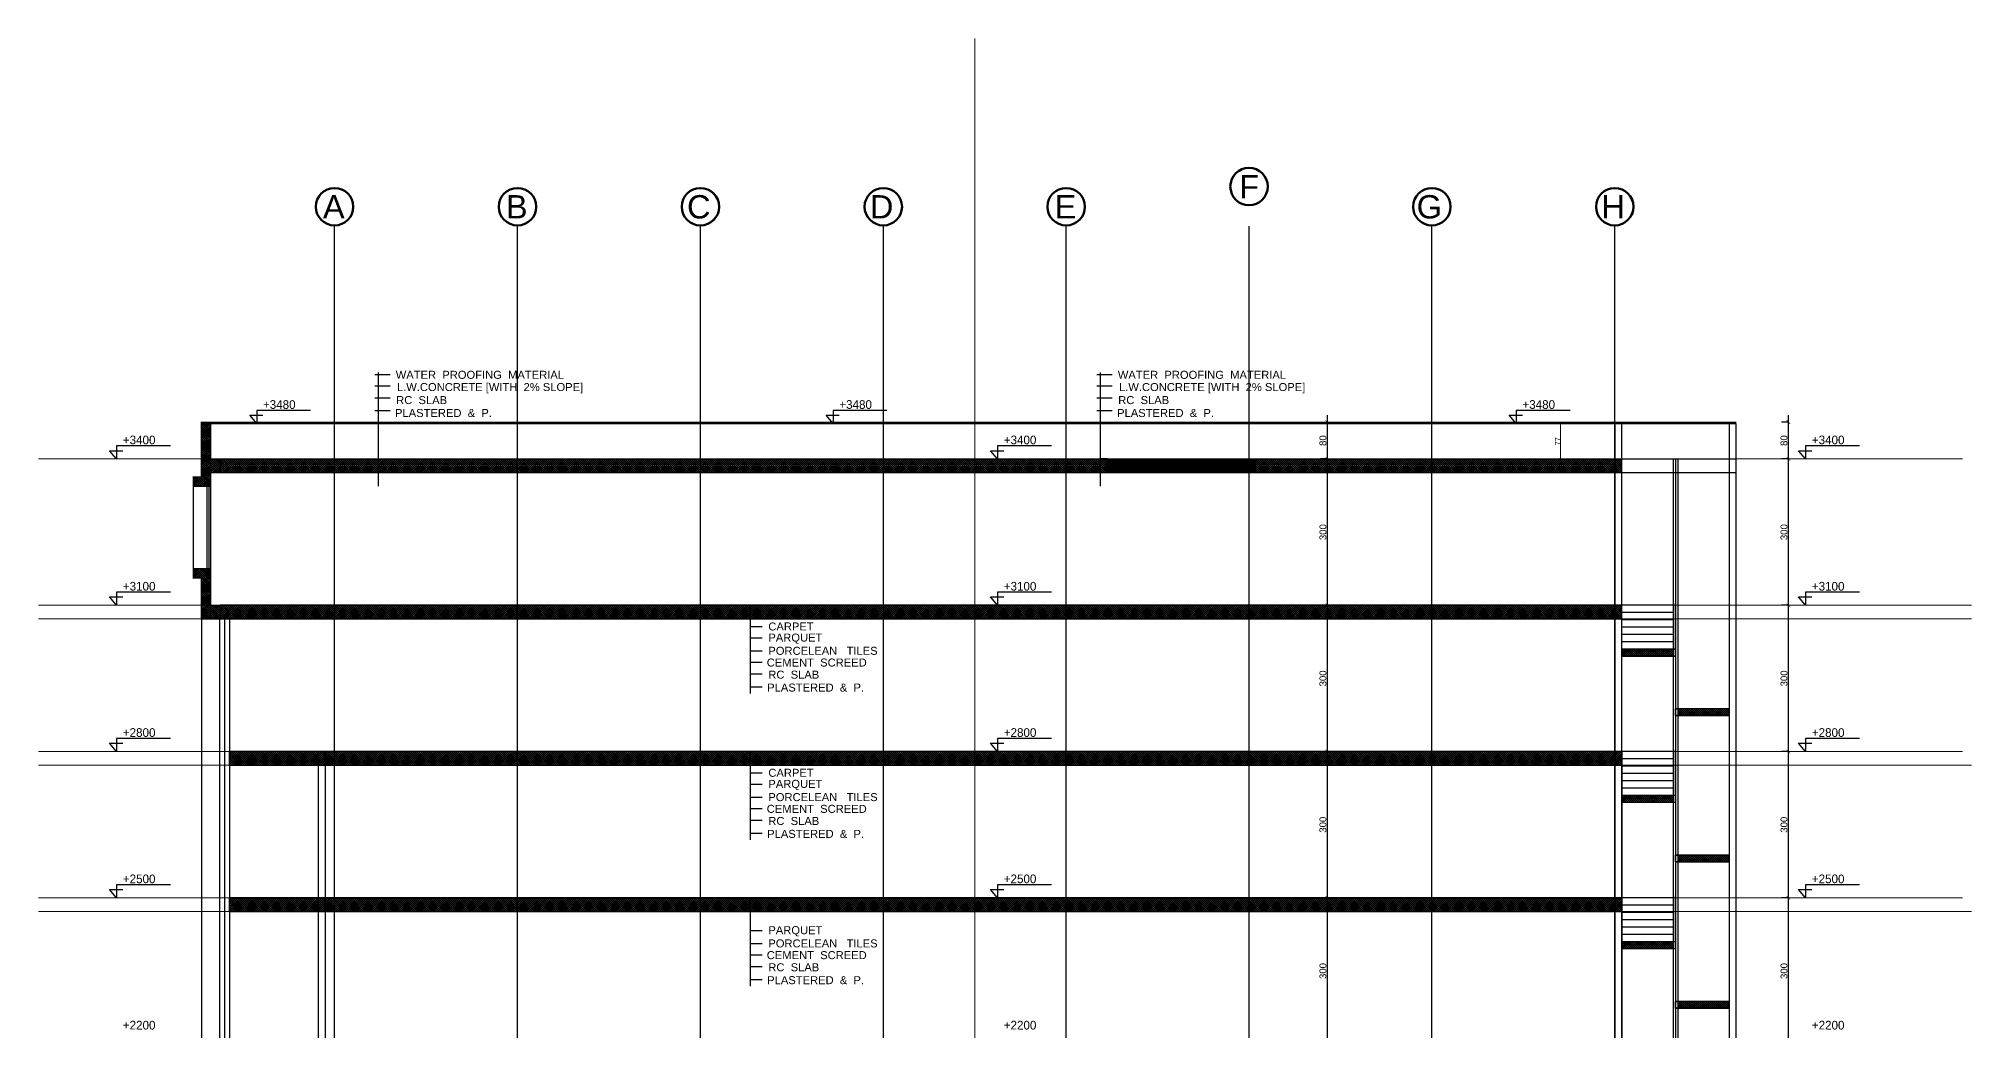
# Model space of a CAD drawing. Extents: x 250879 to 348495, y -51522 to -9360.
# Drawn here: x 280450 to 284678, y -27347 to -25178 of the extents above; entities that cross this region are included whole.
import ezdxf

# ---------------------------------------------------------------- set-up
doc = ezdxf.new("R2010")
doc.units = 0
doc.layers.get('0').update_dxf_attribs({"linetype": 'CONTINUOUS'})
doc.layers.get('DEFPOINTS').update_dxf_attribs({"color": 9, "linetype": 'CONTINUOUS'})
for name, color, linetype in [('AXIS', 1, 'CONTINUOUS'), ('CURTAIN', 150, 'CONTINUOUS'), ('DIM', 3, 'CONTINUOUS'), ('DOOR', 4, 'CONTINUOUS'), ('TEXT', 3, 'CONTINUOUS'), ('WALL', 7, 'CONTINUOUS')]:
    doc.layers.add(name, color=color, linetype=linetype)
for name, color, linetype, lineweight in [('dimention', 151, 'CONTINUOUS', 13), ('midium elevation', 4, 'CONTINUOUS', 60), ('VIS', 8, 'CONTINUOUS', 18)]:
    doc.layers.add(name, color=color, linetype=linetype, lineweight=lineweight)
doc.styles.get("Standard").update_dxf_attribs({"font": 'sanss___.ttf', "height": 15})
doc.styles.add('yon', font='ARIALN.TTF')
doc.dimstyles.new('CM', dxfattribs={"dimscale": 0, "dimtxt": 12, "dimasz": 0.4, "dimexe": 50, "dimexo": 1000, "dimgap": 0.03, "dimtad": 1, "dimdec": 0, "dimzin": 0, "dimdsep": 46, "dimtxsty": 'yon', "dimblk": 'Ar thick3', "dimcen": 3, "dimdle": 8, "dimse1": 1, "dimse2": 1, "dimclrd": 8, "dimclre": 8, "dimclrt": 30, "dimadec": 0, "dimazin": 0, "dimtfac": 1, "dimtdec": 0, "dimtix": 1, "dimtmove": 1, "dimatfit": 3, "dimfxl": 50, "dimtolj": 1, "dimtzin": 0, "dimlwd": 9, "dimarcsym": 0})
doc.dimstyles.new('STANDARD$0', dxfattribs={"dimscale": 0, "dimtxt": 12, "dimasz": 8, "dimexe": 15, "dimexo": 0.0625, "dimgap": 2, "dimtad": 1, "dimdec": 0, "dimzin": 0, "dimdsep": 46, "dimtxsty": 'Standard', "dimblk1": 'ARCHTICK', "dimblk2": 'ARCHTICK', "dimsah": 1, "dimcen": 0.09, "dimdle": 15, "dimclrd": 3, "dimclre": 3, "dimclrt": 3, "dimazin": 0, "dimtfac": 1, "dimtdec": 0, "dimtofl": 0, "dimtmove": 1, "dimatfit": 3, "dimldrblk": 'ARCHTICK', "dimfxl": 1.0455, "dimfxlon": 1, "dimtolj": 1, "dimtzin": 0, "dimarcsym": 0})
pattern_1 = [(45, (10887.426, -320), (-2.24506403, 2.24506403), []), (135, (10887.426, -320), (-2.24506403, -2.24506403), [])]

# ---------------------------------------------------------------- blocks, each defined once
blk = doc.blocks.new('_ARCHTICK')
at = {"color": 0, "linetype": 'ByBlock', "const_width": 0.15}
blk.add_lwpolyline([(-0.5, -0.5), (0.5, 0.5)], dxfattribs=at)
blk = doc.blocks.new('*D451')
at = {"layer": 'DEFPOINTS', "color": 0, "linetype": 'Continuous', "transparency": 16777216}
for p in [(284277.8, -26097), (284277.8, -26097), (284277.8, -26417)]:
    blk.add_point(p, dxfattribs=at)
at = {"layer": 'WALL', "color": 3, "linetype": 'Continuous', "lineweight": -2, "transparency": 16777216}
for p, q in [((284277.8, -26432), (284277.8, -26082)), ((284277.8, -26097), (284262.8, -26097)), ((284277.8, -26417), (284262.8, -26417))]:
    blk.add_line(p, q, dxfattribs=at)
at = {"layer": 'WALL', "color": 3, "linetype": 'Continuous', "lineweight": -2, "transparency": 16777216, "xscale": 8, "yscale": 8, "zscale": 8}
for p, rotation in [((284277.8, -26097), 90), ((284277.8, -26417), 270)]:
    blk.add_blockref('_ARCHTICK', p, dxfattribs=dict(at, rotation=rotation))
at = {"layer": 'WALL', "color": 3, "linetype": 'Continuous', "transparency": 16777216, "insert": (284268.1, -26257), "char_height": 15, "attachment_point": 5, "rotation": 90}
blk.add_mtext('\\A1;300', dxfattribs=at)
blk = doc.blocks.new('*D452')
at = {"layer": 'DEFPOINTS', "color": 0, "linetype": 'Continuous', "transparency": 16777216}
for p in [(284277.8, -26016.5), (284277.8, -26016.5), (284392.4, -26097)]:
    blk.add_point(p, dxfattribs=at)
at = {"layer": 'WALL', "color": 3, "linetype": 'Continuous', "lineweight": -2, "transparency": 16777216}
for p, q in [((284277.8, -26016.5), (284262.8, -26016.5)), ((284277.8, -26112), (284277.8, -26001.5)), ((284278.8, -26097), (284262.8, -26097))]:
    blk.add_line(p, q, dxfattribs=at)
at = {"layer": 'WALL', "color": 3, "linetype": 'Continuous', "lineweight": -2, "transparency": 16777216, "xscale": 8, "yscale": 8, "zscale": 8}
for p, rotation in [((284277.8, -26016.5), 90), ((284277.8, -26097), 270)]:
    blk.add_blockref('_ARCHTICK', p, dxfattribs=dict(at, rotation=rotation))
at = {"layer": 'WALL', "color": 3, "linetype": 'Continuous', "transparency": 16777216, "insert": (284268.1, -26056.8), "char_height": 15, "attachment_point": 5, "rotation": 90}
blk.add_mtext('\\A1;80', dxfattribs=at)
blk = doc.blocks.new('*D907')
at = {"layer": 'DEFPOINTS', "color": 0, "linetype": 'Continuous', "transparency": 16777216}
for p in [(283244.9, -26016.5), (283269.3, -26016.5), (283270.3, -26097)]:
    blk.add_point(p, dxfattribs=at)
at = {"layer": 'WALL', "color": 3, "linetype": 'Continuous', "lineweight": -2, "transparency": 16777216}
for p, q in [((283268.2, -26016.5), (283284.3, -26016.5)), ((283269.3, -26112), (283269.3, -26001.5)), ((283270.3, -26097), (283254.3, -26097))]:
    blk.add_line(p, q, dxfattribs=at)
at = {"layer": 'WALL', "color": 3, "linetype": 'Continuous', "lineweight": -2, "transparency": 16777216, "xscale": 8, "yscale": 8, "zscale": 8}
for p, rotation in [((283269.3, -26016.5), 90), ((283269.3, -26097), 270)]:
    blk.add_blockref('_ARCHTICK', p, dxfattribs=dict(at, rotation=rotation))
at = {"layer": 'WALL', "color": 3, "linetype": 'Continuous', "transparency": 16777216, "insert": (283259.6, -26056.8), "char_height": 15, "attachment_point": 5, "rotation": 90}
blk.add_mtext('\\A1;80', dxfattribs=at)
blk = doc.blocks.new('LIME')
at = {"layer": 'DOOR'}
for p, q in [((244475.4, -28849), (244460, -28830.9)), ((244460, -28830.9), (244489, -28830.9)), ((244593, -28820.3), (244475.4, -28820.3)), ((244475.4, -28820.3), (244475.4, -28849))]:
    blk.add_line(p, q, dxfattribs=at)
blk = doc.blocks.new('Ar thick3')
at = {"layer": 'dimention'}
blk.add_line((0, 16), (0, -16), dxfattribs=at)
at = {"layer": 'dimention', "const_width": 1.5}
blk.add_lwpolyline([(-5, -5), (5, 5)], dxfattribs=at)
blk = doc.blocks.new('*D1529')
at = {"layer": 'DEFPOINTS', "color": 0, "linetype": 'Continuous', "transparency": 16777216}
for p in [(283779, -26019.5), (283779, -26019.5), (283779, -26097)]:
    blk.add_point(p, dxfattribs=at)
at = {"layer": 'WALL', "color": 8, "linetype": 'Continuous', "lineweight": 9, "transparency": 16777216}
blk.add_line((283779, -26096.6), (283779, -26019.9), dxfattribs=at)
at = {"layer": 'WALL', "color": 8, "linetype": 'Continuous', "lineweight": 9, "transparency": 16777216, "xscale": 0.4, "yscale": 0.4, "zscale": 0.4}
for p, rotation in [((283779, -26019.5), 90), ((283779, -26097), 270)]:
    blk.add_blockref('Ar thick3', p, dxfattribs=dict(at, rotation=rotation))
at = {"layer": 'WALL', "color": 30, "linetype": 'Continuous', "transparency": 16777216, "insert": (283773, -26058.3), "char_height": 12, "attachment_point": 5, "rotation": 90, "style": 'yon'}
blk.add_mtext('\\A1;77', dxfattribs=at)
blk = doc.blocks.new('*D1530')
at = {"layer": 'DEFPOINTS', "color": 0, "linetype": 'Continuous', "transparency": 16777216}
for p in [(284277.8, -26417), (284277.8, -26417), (284277.8, -26737)]:
    blk.add_point(p, dxfattribs=at)
at = {"layer": 'WALL', "color": 3, "linetype": 'Continuous', "lineweight": -2, "transparency": 16777216}
for p, q in [((284277.8, -26417), (284262.8, -26417)), ((284277.8, -26752), (284277.8, -26402)), ((284277.8, -26737), (284262.8, -26737))]:
    blk.add_line(p, q, dxfattribs=at)
at = {"layer": 'WALL', "color": 3, "linetype": 'Continuous', "lineweight": -2, "transparency": 16777216, "xscale": 8, "yscale": 8, "zscale": 8}
for p, rotation in [((284277.8, -26417), 90), ((284277.8, -26737), 270)]:
    blk.add_blockref('_ARCHTICK', p, dxfattribs=dict(at, rotation=rotation))
at = {"layer": 'WALL', "color": 3, "linetype": 'Continuous', "transparency": 16777216, "insert": (284268.1, -26577), "char_height": 15, "attachment_point": 5, "rotation": 90}
blk.add_mtext('\\A1;300', dxfattribs=at)
blk = doc.blocks.new('*D1531')
at = {"layer": 'DEFPOINTS', "color": 0, "linetype": 'Continuous', "transparency": 16777216}
for p in [(284277.8, -26737), (284277.8, -26737), (284277.8, -27057)]:
    blk.add_point(p, dxfattribs=at)
at = {"layer": 'WALL', "color": 3, "linetype": 'Continuous', "lineweight": -2, "transparency": 16777216}
for p, q in [((284277.8, -26737), (284262.8, -26737)), ((284277.8, -27072), (284277.8, -26722)), ((284277.8, -27057), (284262.8, -27057))]:
    blk.add_line(p, q, dxfattribs=at)
at = {"layer": 'WALL', "color": 3, "linetype": 'Continuous', "lineweight": -2, "transparency": 16777216, "xscale": 8, "yscale": 8, "zscale": 8}
for p, rotation in [((284277.8, -26737), 90), ((284277.8, -27057), 270)]:
    blk.add_blockref('_ARCHTICK', p, dxfattribs=dict(at, rotation=rotation))
at = {"layer": 'WALL', "color": 3, "linetype": 'Continuous', "transparency": 16777216, "insert": (284268.1, -26897), "char_height": 15, "attachment_point": 5, "rotation": 90}
blk.add_mtext('\\A1;300', dxfattribs=at)
blk = doc.blocks.new('*D1532')
at = {"layer": 'DEFPOINTS', "color": 0, "linetype": 'Continuous', "transparency": 16777216}
for p in [(284277.8, -27057), (284277.8, -27057), (284277.8, -27377)]:
    blk.add_point(p, dxfattribs=at)
at = {"layer": 'WALL', "color": 3, "linetype": 'Continuous', "lineweight": -2, "transparency": 16777216}
for p, q in [((284277.8, -27392), (284277.8, -27042)), ((284277.8, -27057), (284262.8, -27057)), ((284277.8, -27377), (284262.8, -27377))]:
    blk.add_line(p, q, dxfattribs=at)
at = {"layer": 'WALL', "color": 3, "linetype": 'Continuous', "lineweight": -2, "transparency": 16777216, "xscale": 8, "yscale": 8, "zscale": 8}
for p, rotation in [((284277.8, -27057), 90), ((284277.8, -27377), 270)]:
    blk.add_blockref('_ARCHTICK', p, dxfattribs=dict(at, rotation=rotation))
at = {"layer": 'WALL', "color": 3, "linetype": 'Continuous', "transparency": 16777216, "insert": (284268.1, -27217), "char_height": 15, "attachment_point": 5, "rotation": 90}
blk.add_mtext('\\A1;300', dxfattribs=at)
blk = doc.blocks.new('*D1544')
at = {"layer": 'DEFPOINTS', "color": 0, "linetype": 'Continuous', "transparency": 16777216}
for p in [(283269.3, -26097), (283269.3, -26097), (283269.3, -26417)]:
    blk.add_point(p, dxfattribs=at)
at = {"layer": 'WALL', "color": 3, "linetype": 'Continuous', "lineweight": -2, "transparency": 16777216}
for p, q in [((283269.3, -26432), (283269.3, -26082)), ((283269.3, -26097), (283254.3, -26097)), ((283269.3, -26417), (283254.3, -26417))]:
    blk.add_line(p, q, dxfattribs=at)
at = {"layer": 'WALL', "color": 3, "linetype": 'Continuous', "lineweight": -2, "transparency": 16777216, "xscale": 8, "yscale": 8, "zscale": 8}
for p, rotation in [((283269.3, -26097), 90), ((283269.3, -26417), 270)]:
    blk.add_blockref('_ARCHTICK', p, dxfattribs=dict(at, rotation=rotation))
at = {"layer": 'WALL', "color": 3, "linetype": 'Continuous', "transparency": 16777216, "insert": (283259.6, -26257), "char_height": 15, "attachment_point": 5, "rotation": 90}
blk.add_mtext('\\A1;300', dxfattribs=at)
blk = doc.blocks.new('*D1541')
at = {"layer": 'DEFPOINTS', "color": 0, "linetype": 'Continuous', "transparency": 16777216}
for p in [(283269.3, -26417), (283269.3, -26417), (283269.3, -26737)]:
    blk.add_point(p, dxfattribs=at)
at = {"layer": 'WALL', "color": 3, "linetype": 'Continuous', "lineweight": -2, "transparency": 16777216}
for p, q in [((283269.3, -26417), (283254.3, -26417)), ((283269.3, -26752), (283269.3, -26402)), ((283269.3, -26737), (283254.3, -26737))]:
    blk.add_line(p, q, dxfattribs=at)
at = {"layer": 'WALL', "color": 3, "linetype": 'Continuous', "lineweight": -2, "transparency": 16777216, "xscale": 8, "yscale": 8, "zscale": 8}
for p, rotation in [((283269.3, -26417), 90), ((283269.3, -26737), 270)]:
    blk.add_blockref('_ARCHTICK', p, dxfattribs=dict(at, rotation=rotation))
at = {"layer": 'WALL', "color": 3, "linetype": 'Continuous', "transparency": 16777216, "insert": (283259.6, -26577), "char_height": 15, "attachment_point": 5, "rotation": 90}
blk.add_mtext('\\A1;300', dxfattribs=at)
blk = doc.blocks.new('*D1542')
at = {"layer": 'DEFPOINTS', "color": 0, "linetype": 'Continuous', "transparency": 16777216}
for p in [(283269.3, -26737), (283269.3, -26737), (283269.3, -27057)]:
    blk.add_point(p, dxfattribs=at)
at = {"layer": 'WALL', "color": 3, "linetype": 'Continuous', "lineweight": -2, "transparency": 16777216}
for p, q in [((283269.3, -26737), (283254.3, -26737)), ((283269.3, -27072), (283269.3, -26722)), ((283269.3, -27057), (283254.3, -27057))]:
    blk.add_line(p, q, dxfattribs=at)
at = {"layer": 'WALL', "color": 3, "linetype": 'Continuous', "lineweight": -2, "transparency": 16777216, "xscale": 8, "yscale": 8, "zscale": 8}
for p, rotation in [((283269.3, -26737), 90), ((283269.3, -27057), 270)]:
    blk.add_blockref('_ARCHTICK', p, dxfattribs=dict(at, rotation=rotation))
at = {"layer": 'WALL', "color": 3, "linetype": 'Continuous', "transparency": 16777216, "insert": (283259.6, -26897), "char_height": 15, "attachment_point": 5, "rotation": 90}
blk.add_mtext('\\A1;300', dxfattribs=at)
blk = doc.blocks.new('*D1543')
at = {"layer": 'DEFPOINTS', "color": 0, "linetype": 'Continuous', "transparency": 16777216}
for p in [(283269.3, -27057), (283269.3, -27057), (283269.3, -27377)]:
    blk.add_point(p, dxfattribs=at)
at = {"layer": 'WALL', "color": 3, "linetype": 'Continuous', "lineweight": -2, "transparency": 16777216}
for p, q in [((283269.3, -27392), (283269.3, -27042)), ((283269.3, -27057), (283254.3, -27057)), ((283269.3, -27377), (283254.3, -27377))]:
    blk.add_line(p, q, dxfattribs=at)
at = {"layer": 'WALL', "color": 3, "linetype": 'Continuous', "lineweight": -2, "transparency": 16777216, "xscale": 8, "yscale": 8, "zscale": 8}
for p, rotation in [((283269.3, -27057), 90), ((283269.3, -27377), 270)]:
    blk.add_blockref('_ARCHTICK', p, dxfattribs=dict(at, rotation=rotation))
at = {"layer": 'WALL', "color": 3, "linetype": 'Continuous', "transparency": 16777216, "insert": (283259.6, -27217), "char_height": 15, "attachment_point": 5, "rotation": 90}
blk.add_mtext('\\A1;300', dxfattribs=at)

msp = doc.modelspace()

# ---------------------------------------------------------------- hatches: boundary and pattern name
at = {"layer": 'AXIS'}
h = msp.add_hatch(dxfattribs=at)
h.set_pattern_fill('ANSI37', color=256, style=0)
h.set_pattern_definition([(45, (0, 2560.4156), (-2.24506403, 2.24506403), []), (135, (0, 2560.4156), (-2.24506403, -2.24506403), [])])
h.paths.add_polyline_path([(280826.33788, -26016.5921), (280806.33788, -26016.5921), (280806.33788, -26096.5921), (280826.33788, -26096.5921)])
h.paths.add_polyline_path([(280826.33788, -26096.5921), (280806.33788, -26096.5921), (280806.33788, -26126.5921), (280826.32074, -26126.5921)])
h.paths.add_polyline_path([(280826.33788, -26126.5921), (280826.32074, -26126.5921), (280806.33788, -26126.5921), (280806.33788, -26136.5921), (280788.51371, -26136.5921), (280788.51371, -26156.5921), (280826.33788, -26156.5921), (280826.33788, -26136.5921)])
h.paths.add_polyline_path([(280847.39648, -26096.5921), (280826.33788, -26096.5921), (280826.33788, -26126.5921), (280847.39648, -26126.5921)])
h = msp.add_hatch(dxfattribs=at)
h.set_pattern_fill('ANSI37', color=256, style=0)
h.set_pattern_definition([(45, (10887.426, 320), (-2.24506403, 2.24506403), []), (135, (10887.426, 320), (-2.24506403, -2.24506403), [])])
h.paths.add_polyline_path([(283913.00858, -26097.00774), (280847.67941, -26097.00774), (280847.67941, -26127.00774), (283913.00858, -26127.00774)])
h = msp.add_hatch(dxfattribs=at)
h.set_pattern_fill('ANSI37', color=256, style=0)
h.set_pattern_definition([(45, (10887.426, -391.4377), (-2.24506403, 2.24506403), []), (135, (10887.426, -391.4377), (-2.24506403, -2.24506403), [])])
h.paths.add_polyline_path([(283082.844, -26097.00774), (282788.20903, -26097.00774), (282788.20903, -26124.84346), (283082.844, -26124.84346)])
h.paths.add_polyline_path([(283098.00858, -26097.00774), (283082.844, -26097.00774), (283082.844, -26124.84346), (283098.00858, -26124.84346)])
h.paths.add_polyline_path([(283112.844, -26097.00774), (283098.00858, -26097.00774), (283098.00858, -26124.84346), (283112.844, -26124.84346)])
h = msp.add_hatch(dxfattribs=at)
h.set_pattern_fill('ANSI37', color=256, style=0)
h.set_pattern_definition([(45, (0, 2600), (-2.24506403, 2.24506403), []), (135, (0, 2600), (-2.24506403, -2.24506403), [])])
h.paths.add_polyline_path([(280847.67941, -26417.00774), (280826.33788, -26417.00774), (280826.33788, -26447.00774), (280847.67941, -26447.00774)])
h.paths.add_polyline_path([(280826.33788, -26417.00774), (280806.33788, -26417.00774), (280806.33788, -26447.00774), (280826.33788, -26447.00774)])
h.paths.add_polyline_path([(280826.33788, -26357.00774), (280826.33788, -26337.00774), (280788.51371, -26337.00774), (280788.51371, -26357.00774), (280806.33788, -26357.00774), (280806.33788, -26417.00774), (280826.33788, -26417.00774)])
h = msp.add_hatch(dxfattribs=at)
h.set_pattern_fill('ANSI37', color=256, style=0)
h.set_pattern_definition([(45, (10887.426, 0), (-2.24506403, 2.24506403), []), (135, (10887.426, 0), (-2.24506403, -2.24506403), [])])
h.paths.add_polyline_path([(283913.00858, -26417.00774), (280847.67941, -26417.00774), (280847.67941, -26447.00774), (283913.00858, -26447.00774)])
h = msp.add_hatch(dxfattribs=at)
h.set_pattern_fill('ANSI37', color=256, style=0)
h.set_pattern_definition(pattern_1)
h.paths.add_polyline_path([(284025.59088, -26513.00774), (283913.00858, -26513.00774), (283913.00858, -26528.00774), (284025.59088, -26528.00774)])
h.paths.add_polyline_path([(284148.17317, -26643.43584), (284035.59088, -26643.43584), (284035.59088, -26658.43584), (284148.17317, -26658.43584)])
h = msp.add_hatch(dxfattribs=at)
h.set_pattern_fill('ANSI37', color=256, style=0)
h.set_pattern_definition(pattern_1)
h.paths.add_polyline_path([(280867.67941, -26737.00774), (280867.67941, -26767.00774), (283913.00858, -26767.00774), (283913.00858, -26737.00774)])
h = msp.add_hatch(dxfattribs=at)
h.set_pattern_fill('ANSI37', color=256, style=0)
h.set_pattern_definition([(45, (10887.426, -640), (-2.24506403, 2.24506403), []), (135, (10887.426, -640), (-2.24506403, -2.24506403), [])])
h.paths.add_polyline_path([(284025.59088, -26833.00774), (283913.00858, -26833.00774), (283913.00858, -26848.00774), (284025.59088, -26848.00774)])
h.paths.add_polyline_path([(284148.17317, -26963.43584), (284035.59088, -26963.43584), (284035.59088, -26978.43584), (284148.17317, -26978.43584)])
h = msp.add_hatch(dxfattribs=at)
h.set_pattern_fill('ANSI37', color=256, style=0)
h.set_pattern_definition([(45, (10887.426, -640), (-2.24506403, 2.24506403), []), (135, (10887.426, -640), (-2.24506403, -2.24506403), [])])
h.paths.add_polyline_path([(280867.67941, -27057.00774), (280867.67941, -27087.00774), (283913.00858, -27087.00774), (283913.00858, -27057.00774)])
h = msp.add_hatch(dxfattribs=at)
h.set_pattern_fill('ANSI37', color=256, style=0)
h.set_pattern_definition([(45, (10887.426, -960), (-2.24506403, 2.24506403), []), (135, (10887.426, -960), (-2.24506403, -2.24506403), [])])
h.paths.add_polyline_path([(284025.59088, -27153.00774), (283913.00858, -27153.00774), (283913.00858, -27168.00774), (284025.59088, -27168.00774)])
h.paths.add_polyline_path([(284148.17317, -27283.43584), (284035.59088, -27283.43584), (284035.59088, -27298.43584), (284148.17317, -27298.43584)])

# ---------------------------------------------------------------- linework, layer by layer
for p, q in [((281097.67941, -30425.43117), (281097.67941, -25587.93013)), ((281497.844, -30425.43117), (281497.844, -25587.93013)), ((281898.00858, -30425.43117), (281898.00858, -25587.93013)), ((282298.00858, -30425.43117), (282298.00858, -25587.93013)), ((282698.00858, -30425.43117), (282698.00858, -25587.93013)), ((283098.00858, -30425.43117), (283098.00858, -25587.93013)), ((283498.00858, -30425.43117), (283498.00858, -25587.93013)), ((283898.00858, -29935.19605), (283898.00858, -25587.93013))]:
    msp.add_line(p, q, dxfattribs=at)
at = {"layer": 'CURTAIN', "linetype": 'Continuous'}
for p, q in [((280806.33788, -26016.5303), (284163.17317, -26016.5303)), ((280806.33788, -26016.5921), (281892.29404, -26016.5921)), ((280806.33788, -26019.5303), (284163.17317, -26019.5303)), ((284025.59088, -26097.00774), (284025.59088, -26417.00774)), ((284030.59088, -26097.00774), (284030.59088, -26417.00774)), ((284035.59088, -26097.00774), (284035.59088, -26417.00774)), ((280788.51371, -26156.5921), (280788.51371, -26337.00774)), ((280818.33788, -26156.5921), (280818.33788, -26337.00774)), ((280826.33788, -26156.5921), (280826.33788, -26337.00774)), ((284025.59088, -26417.00774), (283913.00858, -26417.00774)), ((284025.59088, -26417.00774), (284025.59088, -26737.00774)), ((284030.59088, -26513.00774), (284030.59088, -26412.20113)), ((284030.59088, -26417.00774), (284030.59088, -26737.00774)), ((284035.59088, -26417.00774), (284035.59088, -26737.00774)), ((280806.33788, -26447.00774), (280806.33788, -28577.00774)), ((284025.59088, -26433.00774), (283913.00858, -26433.00774)), ((284025.59088, -26449.00774), (283913.00858, -26449.00774)), ((284025.59088, -26465.00774), (283913.00858, -26465.00774)), ((284025.59088, -26481.00774), (283913.00858, -26481.00774)), ((284025.59088, -26497.00774), (283913.00858, -26497.00774)), ((284025.59088, -26737.00774), (283913.00858, -26737.00774)), ((284025.59088, -26753.00774), (283913.00858, -26753.00774)), ((284025.59088, -26737.00774), (284025.59088, -27057.00774)), ((284030.59088, -26833.00774), (284030.59088, -26732.20113)), ((284030.59088, -26737.00774), (284030.59088, -27057.00774)), ((284035.59088, -26737.00774), (284035.59088, -27057.00774)), ((284025.59088, -26769.00774), (283913.00858, -26769.00774)), ((284025.59088, -26785.00774), (283913.00858, -26785.00774)), ((284025.59088, -26801.00774), (283913.00858, -26801.00774)), ((284025.59088, -26817.00774), (283913.00858, -26817.00774)), ((284030.59088, -27153.00774), (284030.59088, -27052.20113)), ((284025.59088, -27057.00774), (283913.00858, -27057.00774)), ((284025.59088, -27073.00774), (283913.00858, -27073.00774)), ((284025.59088, -27089.00774), (283913.00858, -27089.00774)), ((284025.59088, -27057.00774), (284025.59088, -27377.00774)), ((284030.59088, -27057.00774), (284030.59088, -27377.00774)), ((284035.59088, -27057.00774), (284035.59088, -27377.00774)), ((284025.59088, -27105.00774), (283913.00858, -27105.00774)), ((284025.59088, -27121.00774), (283913.00858, -27121.00774)), ((284025.59088, -27137.00774), (283913.00858, -27137.00774))]:
    msp.add_line(p, q, dxfattribs=at)
msp.add_lwpolyline([(280846.33788, -28587.22047), (280846.33788, -26447.00774), (280867.67941, -26447.00774), (280867.67941, -28577.00774)], dxfattribs=at)
at = {"layer": 'DIM', "ltscale": 3}
for p, q in [((281219.09782, -25912.93205), (281185.50745, -25912.93205)), ((281193.50832, -26156.439), (281193.50832, -25907.80162)), ((282798.57587, -25912.93205), (282764.98551, -25912.93205)), ((282772.98637, -26156.439), (282772.98637, -25907.80162)), ((281219.09782, -25937.84316), (281185.50745, -25937.84316)), ((282798.57587, -25937.84316), (282764.98551, -25937.84316)), ((281219.09782, -25963.64421), (281185.50745, -25963.64421)), ((281219.09782, -25991.66924), (281185.50745, -25991.66924)), ((282798.57587, -25963.64421), (282764.98551, -25963.64421)), ((282798.57587, -25991.66924), (282764.98551, -25991.66924)), ((282007.56088, -26609.89149), (282007.56088, -26417.00774)), ((282033.15038, -26464.09736), (282007.56088, -26464.09736)), ((282033.15038, -26489.00848), (282007.56088, -26489.00848)), ((282033.15038, -26517.32265), (282007.56088, -26517.32265)), ((282033.15038, -26542.23377), (282007.56088, -26542.23377)), ((282033.15038, -26568.03481), (282007.56088, -26568.03481)), ((282033.15038, -26596.05984), (282007.56088, -26596.05984)), ((282007.56088, -26929.89149), (282007.56088, -26737.00774)), ((282033.15038, -26784.09736), (282007.56088, -26784.09736)), ((282033.15038, -26809.00848), (282007.56088, -26809.00848)), ((282033.15038, -26837.32265), (282007.56088, -26837.32265)), ((282033.15038, -26862.23377), (282007.56088, -26862.23377)), ((282033.15038, -26888.03481), (282007.56088, -26888.03481)), ((282033.15038, -26916.05984), (282007.56088, -26916.05984)), ((282007.56088, -27249.89149), (282007.56088, -27057.00774)), ((282033.15038, -27129.00848), (282007.56088, -27129.00848)), ((282033.15038, -27157.32265), (282007.56088, -27157.32265)), ((282033.15038, -27182.23377), (282007.56088, -27182.23377)), ((282033.15038, -27208.03481), (282007.56088, -27208.03481)), ((282033.15038, -27236.05984), (282007.56088, -27236.05984))]:
    msp.add_line(p, q, dxfattribs=at)
at = {"layer": 'midium elevation', "color": 6, "linetype": 'ByBlock', "ltscale": 3}
for centre in [(283097.83703, -25501.14351), (283097.85827, -25501.14343), (281097.50786, -25545.3051), (281097.5291, -25545.30502), (281497.67245, -25545.3051), (281497.69368, -25545.30502), (281897.83703, -25545.3051), (281897.85827, -25545.30502), (282297.83703, -25545.3051), (282297.85827, -25545.30502), (282697.83703, -25545.3051), (282697.85827, -25545.30502), (283497.83703, -25545.3051), (283497.85827, -25545.30502), (283897.83703, -25545.3051), (283897.85827, -25545.30502)]:
    msp.add_circle(centre, 40.95343, dxfattribs=at)
at = {"layer": 'VIS', "ltscale": 0.0001}
for p, q in [((282497.92629, -30297.00774), (282497.92629, -25177.65006)), ((280450.27447, -26097.00774), (284658.39662, -26097.00774)), ((280450.27447, -26097.00774), (284658.39662, -26097.00774)), ((280450.27447, -26417.00774), (284677.86859, -26417.00774)), ((280450.27447, -26417.00774), (284677.86859, -26417.00774)), ((280450.27447, -26447.00774), (284677.86859, -26447.00774)), ((280450.27447, -26737.00774), (284658.39662, -26737.00774)), ((280450.27447, -26767.00774), (284677.86859, -26767.00774)), ((280450.27447, -26767.00774), (284677.86859, -26767.00774)), ((280450.27447, -27057.00774), (284658.39662, -27057.00774)), ((280450.27447, -27087.00774), (284677.86859, -27087.00774))]:
    msp.add_line(p, q, dxfattribs=at)
at = {"layer": 'WALL', "linetype": 'Continuous'}
for p, q in [((280822.33788, -26156.5921), (280822.33788, -26337.00774)), ((280857.00864, -26447.00774), (280857.00864, -28577.00774)), ((284025.59088, -26513.00774), (283913.00858, -26513.00774)), ((284025.59088, -26833.00774), (283913.00858, -26833.00774)), ((284025.59088, -27153.00774), (283913.00858, -27153.00774))]:
    msp.add_line(p, q, dxfattribs=at)
at = {"layer": 'WALL', "linetype": 'Continuous', "const_width": 3}
for points in [[(280826.33788, -26016.5921), (280806.33788, -26016.5921), (280806.33788, -26136.5921), (280788.51371, -26136.5921), (280788.51371, -26156.5921), (280826.33788, -26156.5921), (280826.33788, -26136.5921), (280826.33788, -26126.5921), (280826.33788, -26126.5921), (280826.33788, -26016.5921)], [(280826.33788, -26016.5921), (280806.33788, -26016.5921), (280806.33788, -26136.5921)], [(280806.33788, -26016.5921), (280826.33788, -26016.5921)], [(280826.33788, -26156.5921), (280826.33788, -26016.5921)], [(280826.33788, -26016.5921), (280826.33788, -26026.80483), (280826.33788, -26026.80483)], [(283898.00858, -26097.00774), (283898.00858, -26019.5303)], [(283898.00858, -26019.5303), (283898.00858, -29047.00774)], [(283913.00858, -26019.5303), (283913.00858, -29047.00774)], [(284148.17317, -26019.5303), (284148.17317, -26447.00774)], [(284163.17317, -26019.5303), (284163.17317, -26447.00774)], [(284163.17317, -26097.00774), (280826.33788, -26097.00774), (280826.33788, -26127.00774), (284163.17317, -26127.00774), (284163.17317, -26097.00774)], [(282788.20903, -26097.00774), (282788.20903, -26124.84346)], [(282788.20903, -26124.84346), (283112.844, -26124.84346), (283112.844, -26097.00774), (282788.20903, -26097.00774)], [(280847.67941, -26447.00774), (280806.33788, -26447.00774), (280806.33788, -26357.00774), (280788.51371, -26357.00774), (280788.51371, -26337.00774), (280826.33788, -26337.00774), (280826.33788, -26357.00774), (280826.33788, -26417.00774), (280847.67941, -26417.00774), (280847.67941, -26447.00774)], [(280806.33788, -26357.00774), (280806.33788, -26447.00774), (280826.33788, -26447.00774), (280826.33788, -26337.00774)], [(280826.33788, -26417.00774), (280826.33788, -26337.00774)], [(283913.00858, -26417.00774), (280847.67941, -26417.00774), (280847.67941, -26447.00774), (283913.00858, -26447.00774), (283913.00858, -26417.00774)], [(284148.17317, -26447.00774), (284148.17317, -29047.00774), (283913.00858, -29047.00774)], [(284148.17317, -26447.00774), (284148.17317, -30327.00774)], [(284163.17317, -26447.00774), (284163.17317, -30327.00774)], [(283913.00858, -26513.00774), (284030.59088, -26513.00774)], [(283913.00858, -26528.00774), (284030.59088, -26528.00774)], [(284148.17317, -26643.43584), (284030.59088, -26643.43584)], [(284148.17317, -26658.43584), (284030.59088, -26658.43584)], [(283913.00858, -26737.00774), (280867.67941, -26737.00774), (280867.67941, -26767.00774), (283913.00858, -26767.00774), (283913.00858, -26737.00774)], [(281077.67941, -29017.00774), (281077.67941, -26737.00774)], [(283913.00858, -26737.00774), (283913.00858, -29047.00774), (281708.73565, -29047.00774)], [(283898.00858, -26737.00774), (283898.00858, -29047.00774), (281708.73565, -29047.00774)], [(282482.92629, -29047.00774), (283898.00858, -29047.00774), (283898.00858, -26737.00774)], [(282497.92629, -29047.00774), (283913.00858, -29047.00774), (283913.00858, -26737.00774)], [(283913.00858, -26833.00774), (284030.59088, -26833.00774)], [(283913.00858, -26848.00774), (284030.59088, -26848.00774)], [(284148.17317, -26963.43584), (284030.59088, -26963.43584)], [(284148.17317, -26978.43584), (284030.59088, -26978.43584)], [(283913.00858, -27057.00774), (280867.67941, -27057.00774), (280867.67941, -27087.00774), (283913.00858, -27087.00774), (283913.00858, -27057.00774)], [(283913.00858, -27057.00774), (283913.00858, -29367.00774), (282259.9502, -29367.00774)], [(283898.00858, -27057.00774), (283898.00858, -29367.00774), (282259.9502, -29367.00774)], [(283913.00858, -27153.00774), (284030.59088, -27153.00774)], [(283913.00858, -27168.00774), (284030.59088, -27168.00774)], [(284148.17317, -27283.43584), (284030.59088, -27283.43584)], [(284148.17317, -27298.43584), (284030.59088, -27298.43584)]]:
    msp.add_lwpolyline(points, dxfattribs=at)
at = {"layer": 'WALL', "linetype": 'Continuous'}
for points in [[(282788.20903, -26097.00774), (282772.98637, -26097.00774)], [(281260.08894, -29047.00774), (281062.67941, -29047.00774), (281062.67941, -26737.00774)], [(283913.00858, -26737.00774), (283913.00858, -29047.00774), (281077.67941, -29047.00774), (281077.67941, -26737.00774)], [(283898.00858, -26737.00774), (283898.00858, -29047.00774), (281708.73565, -29047.00774)], [(283913.00858, -27057.00774), (283913.00858, -29367.00774), (282259.9502, -29367.00774)], [(283898.00858, -27057.00774), (283898.00858, -29367.00774), (282259.9502, -29367.00774)]]:
    msp.add_lwpolyline(points, dxfattribs=at)
for points in [[(283913.00858, -26417.00774), (280847.67941, -26417.00774), (280847.67941, -26447.00774), (283913.00858, -26447.00774)], [(284030.59088, -26513.00774), (283913.00858, -26513.00774), (283913.00858, -26528.00774), (284030.59088, -26528.00774)], [(284030.59088, -26643.43584), (284148.17317, -26643.43584), (284148.17317, -26658.43584), (284030.59088, -26658.43584)], [(283913.00858, -26737.00774), (280867.67941, -26737.00774), (280867.67941, -26767.00774), (283913.00858, -26767.00774)], [(284030.59088, -26833.00774), (283913.00858, -26833.00774), (283913.00858, -26848.00774), (284030.59088, -26848.00774)], [(284030.59088, -26963.43584), (284148.17317, -26963.43584), (284148.17317, -26978.43584), (284030.59088, -26978.43584)], [(283913.00858, -27057.00774), (280867.67941, -27057.00774), (280867.67941, -27087.00774), (283913.00858, -27087.00774)], [(284030.59088, -27153.00774), (283913.00858, -27153.00774), (283913.00858, -27168.00774), (284030.59088, -27168.00774)], [(284030.59088, -27283.43584), (284148.17317, -27283.43584), (284148.17317, -27298.43584), (284030.59088, -27298.43584)]]:
    msp.add_lwpolyline(points, close=True, dxfattribs=at)

# ---------------------------------------------------------------- block references
for p in [(36451.96911, 2829.5016), (37712.67766, 2829.5016), (39207.00727, 2829.5016), (36145.49529, 2752.02415), (38072.4287, 2752.02415), (39840.02958, 2752.02415), (36145.49529, 2432.02415), (38072.4287, 2432.02415), (39840.02958, 2432.02415), (36145.49529, 2112.02415), (38072.4287, 2112.02415), (39840.02958, 2112.02415), (36145.49529, 1792.02415), (38072.4287, 1792.02415), (39840.02958, 1792.02415)]:
    msp.add_blockref('LIME', p, dxfattribs=at)

# ---------------------------------------------------------------- texts
at = {"layer": 'TEXT'}
for s, insert, char_height, width, attachment_point in [('F', (283119.96858, -25475.76854), 51, 1142.9256, 3), ('A', (281119.63941, -25519.93013), 51, 1142.9256, 3), ('B', (281519.804, -25519.93013), 51, 1142.9256, 3), ('C', (281919.96858, -25519.93013), 51, 1142.9256, 3), ('D', (282319.96858, -25519.93013), 51, 1142.9256, 3), ('E', (282719.96858, -25519.93013), 51, 1142.9256, 3), ('G', (283519.96858, -25519.93013), 51, 1142.9256, 3), ('H', (283919.96858, -25519.93013), 51, 1142.9256, 3), ('WATER  PROOFING  MATERIAL', (281231.37886, -25904.16882), 17.5, 470.1872, 1), ('WATER  PROOFING  MATERIAL', (282810.85692, -25904.16882), 17.5, 470.1872, 1), ('L.W.CONCRETE [WITH  2% SLOPE]', (281233.9858, -25930.94748), 17.5, 470.1872, 1), ('L.W.CONCRETE [WITH  2% SLOPE]', (282813.46386, -25930.94748), 17.5, 470.1872, 1), ('PLASTERED  &  P.', (281229.81669, -25987.67522), 17.5, 470.1872, 1), ('RC  SLAB', (281232.28411, -25959.45576), 17.5, 470.1872, 1), ('PLASTERED  &  P.', (282809.29474, -25987.67522), 17.5, 470.1872, 1), ('RC  SLAB', (282811.76217, -25959.45576), 17.5, 470.1872, 1), ('CARPET', (282046.42191, -26454.64901), 17.5, 470.1872, 1), ('PARQUET', (282046.42191, -26478.93085), 17.5, 470.1872, 1), ('CEMENT  SCREED', (282042.94297, -26533.52609), 17.5, 470.1872, 1), ('PORCELEAN   TILES', (282046.42191, -26507.8743), 17.5, 470.1872, 1), ('PLASTERED  &  P.', (282043.86924, -26588.26992), 17.5, 470.1872, 1), ('RC  SLAB', (282046.33667, -26560.05045), 17.5, 470.1872, 1), ('CARPET', (282046.42191, -26774.64901), 17.5, 470.1872, 1), ('PARQUET', (282046.42191, -26798.93085), 17.5, 470.1872, 1), ('PORCELEAN   TILES', (282046.42191, -26827.8743), 17.5, 470.1872, 1), ('CEMENT  SCREED', (282042.94297, -26853.52609), 17.5, 470.1872, 1), ('RC  SLAB', (282046.33667, -26880.05045), 17.5, 470.1872, 1), ('PLASTERED  &  P.', (282043.86924, -26908.26992), 17.5, 470.1872, 1), ('PARQUET', (282046.42191, -27118.93085), 17.5, 470.1872, 1), ('CEMENT  SCREED', (282042.94297, -27173.52609), 17.5, 470.1872, 1), ('PORCELEAN   TILES', (282046.42191, -27147.8743), 17.5, 470.1872, 1), ('RC  SLAB', (282046.33667, -27200.05045), 17.5, 470.1872, 1), ('PLASTERED  &  P.', (282043.86924, -27228.26992), 17.5, 470.1872, 1)]:
    msp.add_mtext(s, dxfattribs=dict(at, insert=insert, char_height=char_height, width=width, attachment_point=attachment_point))
at = {"layer": 'TEXT', "char_height": 19.008, "width": 1279.0191168, "attachment_point": 1, "rotation": 359.87305455}
for s, insert in [('{\\fStylus BT|b0|i0|c0|p34;+3480}', (280940.9076, -25968.36217)), ('{\\fStylus BT|b0|i0|c0|p34;+3480}', (282201.61615, -25968.36217)), ('{\\fStylus BT|b0|i0|c0|p34;+3480}', (283695.94576, -25968.36217)), ('{\\fStylus BT|b0|i0|c0|p34;+3400}', (280634.43378, -26045.83962)), ('{\\fStylus BT|b0|i0|c0|p34;+3400}', (282561.36719, -26045.83962)), ('{\\fStylus BT|b0|i0|c0|p34;+3400}', (284328.96807, -26045.83962)), ('{\\fStylus BT|b0|i0|c0|p34;+3100}', (280634.43378, -26365.83962)), ('{\\fStylus BT|b0|i0|c0|p34;+3100}', (282561.36719, -26365.83962)), ('{\\fStylus BT|b0|i0|c0|p34;+3100}', (284328.96807, -26365.83962)), ('{\\fStylus BT|b0|i0|c0|p34;+2800}', (280634.43378, -26685.83962)), ('{\\fStylus BT|b0|i0|c0|p34;+2800}', (282561.36719, -26685.83962)), ('{\\fStylus BT|b0|i0|c0|p34;+2800}', (284328.96807, -26685.83962)), ('{\\fStylus BT|b0|i0|c0|p34;+2500}', (280634.43378, -27005.83962)), ('{\\fStylus BT|b0|i0|c0|p34;+2500}', (282561.36719, -27005.83962)), ('{\\fStylus BT|b0|i0|c0|p34;+2500}', (284328.96807, -27005.83962)), ('{\\fStylus BT|b0|i0|c0|p34;+2200}', (280634.43378, -27325.83962)), ('{\\fStylus BT|b0|i0|c0|p34;+2200}', (282561.36719, -27325.83962)), ('{\\fStylus BT|b0|i0|c0|p34;+2200}', (284328.96807, -27325.83962))]:
    msp.add_mtext(s, dxfattribs=dict(at, insert=insert))

# ---------------------------------------------------------------- dimensions: what is measured, and where the dimension line sits
at = {"layer": 'WALL', "linetype": 'Continuous'}
for base, p1, p2, dimstyle, picture, middle in [((283269.28765, -26016.5303), (283270.33315, -26097.00774), (283244.92291, -26016.5303), 'STANDARD$0', '*D907', (283259.56131, -26056.76902)), ((283779.01529, -26019.5303), (283779.01529, -26097.00774), (283779.01529, -26019.5303), 'CM', '*D1529', (283772.98529, -26058.26902)), ((284277.79846, -26016.5303), (284392.42374, -26097.00774), (284277.79846, -26016.5303), 'STANDARD$0', '*D452', (284268.07212, -26056.76902))]:
    dim = msp.add_linear_dim(base=base, p1=p1, p2=p2, angle=90, dimstyle=dimstyle, override={"dimscale": 1}, dxfattribs=at)
    dim.commit()
    dim.dimension.update_dxf_attribs({"geometry": picture, "text_midpoint": middle})
for base, p1, p2, picture, middle in [((283269.28765, -26097.00774), (283269.28765, -26417.00774), (283269.28765, -26097.00774), '*D1544', (283259.55103, -26257.00774)), ((284277.79846, -26097.00774), (284277.79846, -26417.00774), (284277.79846, -26097.00774), '*D451', (284268.06183, -26257.00774)), ((283269.28765, -26417.00774), (283269.28765, -26737.00774), (283269.28765, -26417.00774), '*D1541', (283259.55103, -26577.00774)), ((284277.79846, -26417.00774), (284277.79846, -26737.00774), (284277.79846, -26417.00774), '*D1530', (284268.06183, -26577.00774)), ((283269.28765, -26737.00774), (283269.28765, -27057.00774), (283269.28765, -26737.00774), '*D1542', (283259.55103, -26897.00774)), ((284277.79846, -26737.00774), (284277.79846, -27057.00774), (284277.79846, -26737.00774), '*D1531', (284268.06183, -26897.00774)), ((283269.28765, -27057.00774), (283269.28765, -27377.00774), (283269.28765, -27057.00774), '*D1543', (283259.55103, -27217.00774)), ((284277.79846, -27057.00774), (284277.79846, -27377.00774), (284277.79846, -27057.00774), '*D1532', (284268.06183, -27217.00774))]:
    dim = msp.add_linear_dim(base=base, p1=p1, p2=p2, angle=90, text='300', dimstyle='STANDARD$0', override={"dimscale": 1}, dxfattribs=at)
    dim.commit()
    dim.dimension.update_dxf_attribs({"geometry": picture, "text_midpoint": middle})

doc.saveas('drawing.dxf')
